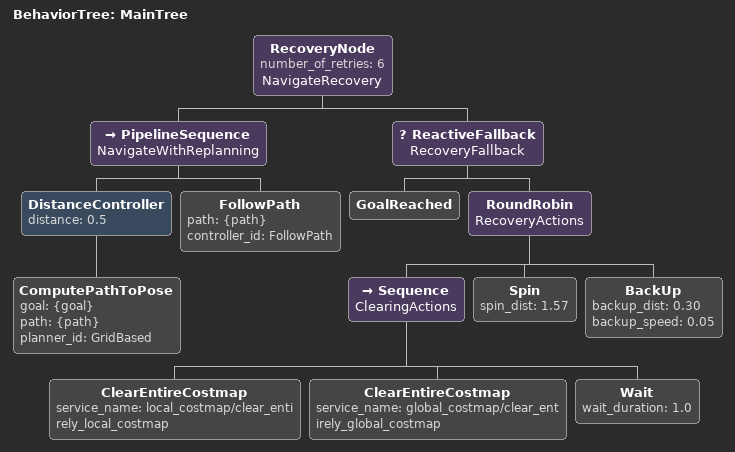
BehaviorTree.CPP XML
<?xml version="1.0"?>
<root main_tree_to_execute="MainTree">
  <BehaviorTree ID="MainTree">
    <RecoveryNode number_of_retries="6" name="NavigateRecovery">
      <PipelineSequence name="NavigateWithReplanning">
        <DistanceController distance="0.5">
          <ComputePathToPose goal="{goal}" path="{path}" planner_id="GridBased"/>
        </DistanceController>
        <FollowPath path="{path}" controller_id="FollowPath"/>
      </PipelineSequence>
      <ReactiveFallback name="RecoveryFallback">
        <GoalReached/>
        <RoundRobin name="RecoveryActions">
          <Sequence name="ClearingActions">
            <ClearEntireCostmap service_name="local_costmap/clear_entirely_local_costmap"/>
            <ClearEntireCostmap service_name="global_costmap/clear_entirely_global_costmap"/>
            <Wait wait_duration="1.0"/>
          </Sequence>
          <Spin spin_dist="1.57"/>
          <BackUp backup_dist="0.30" backup_speed="0.05"/>
        </RoundRobin>
      </ReactiveFallback>
    </RecoveryNode>
  </BehaviorTree>
</root>
